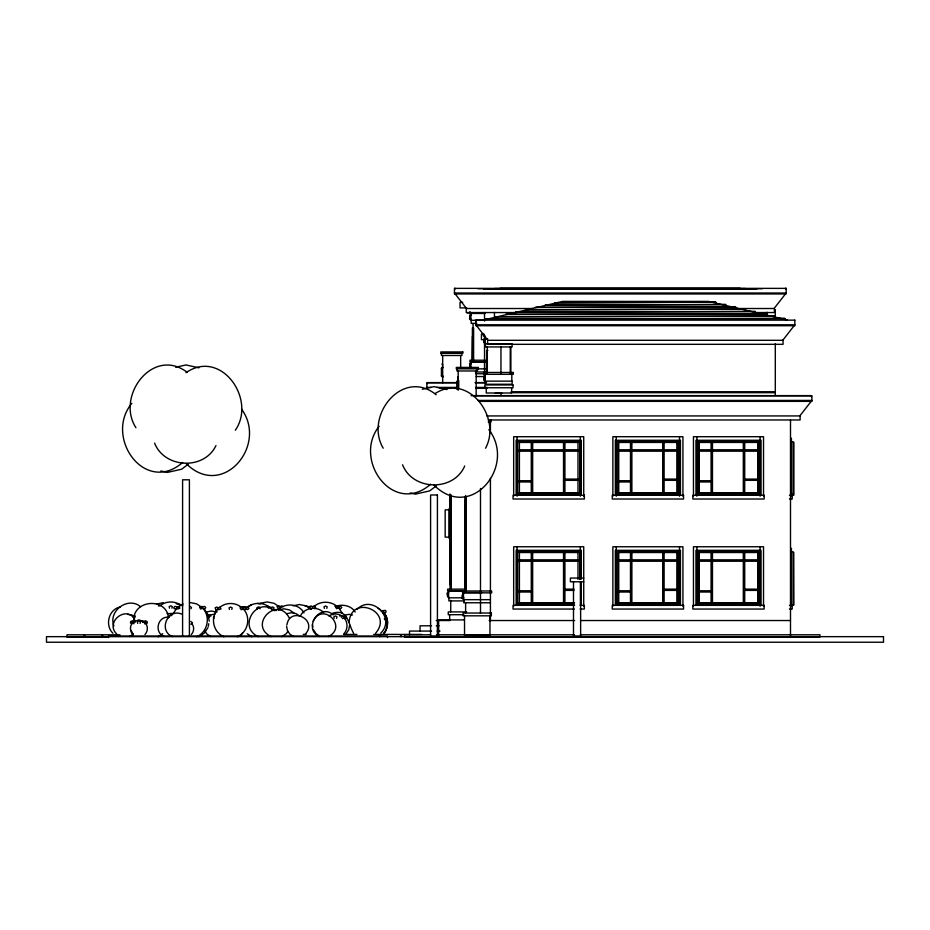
<?xml version="1.0" encoding="UTF-8"?>
<svg xmlns="http://www.w3.org/2000/svg" width="930" height="930" viewBox="0 0 930 930"><rect width="100%" height="100%" fill="white"/><g stroke="black" fill="none" stroke-linecap="round" stroke-linejoin="round"><path stroke-width="1.4" d="M133.757 620.473C132.932 599.652 166.575 597.014 168.481 617.776M208.239 626.332L208.75 623.751M286.882 624.937C289.962 605.814 318.432 619.717 305.366 634.109M349.122 622.379C351.133 593.514 394.529 611.487 375.534 633.318M349.703 624.948L348.75 629.761L346.03 633.83M386.369 628.355L387.531 622.472L386.369 616.59L383.032 611.603M142.72 622.403L143.766 621.112L145.626 621.414L145.998 622.937L144.429 623.798M260.028 608.836L259.668 607.313L258.459 606.906L256.878 607.767L257.25 609.29M268.712 607.79L268.34 606.267L266.48 605.965M271.269 608.836L270.351 607.011L268.119 607.767M341.275 617.346L342.333 616.055L344.181 616.358L344.553 617.869L342.333 618.624M131.874 403.329C103.811 436.821 144.58 495.272 182.664 462.512M215.969 445.551C204.24 470.406 164.54 468.511 154.566 443.087M235.337 430.23C256.75 399.4 221.142 348.355 186.012 372.674M379.149 426.266C352.296 459.85 393.425 516.615 430.66 484.216M464.698 466.023C453.608 491.854 412.804 490.866 402.562 464.791M485.53 448.225C502.212 417.71 468.197 372.128 435.101 393.553M132.839 622.391C129.642 625.716 129.642 631.203 132.839 634.527M144.964 634.527C148.161 631.203 148.161 625.716 144.964 622.391M173.282 613.486L177.142 607.709M191.324 634.574C194.044 631.679 194.591 626.82 191.917 623.728M218.318 608.406C209.878 616.811 212.935 632.214 223.956 636.759M207.983 627.611L204.333 633.086L198.869 636.736M241.23 634.923L242.602 632.865M287.905 631.284L286.382 633.574L281.813 636.62M300.309 616.079C304.435 607.383 317.014 605.779 323.687 612.463M313.073 621.147C322.884 601.454 348.146 626.715 328.441 636.527M343.728 633.969C348.099 629.412 348.099 621.879 343.728 617.322M380.742 633.098C396.273 618.322 371.802 593.851 357.027 609.383M383.474 633.423C389.019 627.657 389.019 618.125 383.474 612.359M383.648 633.911C387.717 629.901 388.356 622.867 384.299 618.624M774.074 308.516L786.164 293.02L454.456 293.02L466.546 308.516M782.746 340.299L794.836 324.791L475.846 324.791L487.936 340.299M799.8 415.931L811.89 400.435L477.939 400.435M134.257 621.868L135.187 621.112M140.105 623.391L140.477 621.868L138.896 621.008L137.326 621.868L137.698 623.391M144.208 621.868L145.789 621.008L146.998 621.414L147.359 622.937L145.789 623.798M171.957 608.162L172.329 606.651L170.748 605.779L169.179 606.651L169.539 608.162M190.952 608.708L191.452 607.732L190.394 606.441M216.574 609.603L216.074 610.592L217.12 611.87M231.814 609.417L232.186 607.894L230.605 607.034L229.036 607.894L229.408 609.417M242.858 607.767L244.567 607.034M245.636 607.767L247.217 606.906L248.915 608.301L247.868 609.592L245.636 608.836M270.897 607.767L272.478 606.906L274.048 607.767L273.687 609.29L271.827 609.592M280.104 606.72L281.685 605.86L283.255 606.72M326.79 608.348L327.162 606.825L325.593 605.965L324.012 606.825L324.384 608.348M338.508 606.825L340.078 605.965L341.787 607.36L340.74 608.65L338.88 608.348M336.614 618.322L336.974 616.811L335.404 615.951L333.824 616.811L334.196 618.322M188.186 464.279L181.606 469.232L167.365 472.417L160.902 470.964M436.182 485.983L429.602 490.924L415.373 494.121L410.188 492.958M133.757 621.775L138.896 619.88L144.034 621.775M160.262 605.581C166.086 600.792 175.41 600.792 181.234 605.581M129.572 636.527L133.397 633.958M178.304 606.93L182.931 603.837M158.135 636.759L162.715 633.702M219.445 607.65C225.595 602.117 235.627 602.117 241.777 607.65M207.809 616.811L210.657 614.916L215.132 614.021M196.567 636.771C207.867 632.121 211.005 616.323 202.345 607.709M246.508 607.802C252.914 602.245 263.26 601.687 269.665 607.523M247.241 607.523L251.774 604.488M237.266 636.759C248.275 632.214 251.344 616.811 242.904 608.406M278.303 609.65C285.487 602.477 299.1 603.686 303.936 612.882M313.991 606.558C320.373 600.803 330.801 600.803 337.183 606.558M328.988 616.055C332.94 612.986 339.043 613.428 342.775 616.683M133.176 617.067L135.129 615.823M202.845 606.744L204.705 606.441L205.763 607.732L204.705 609.011L203.403 609.011M217.864 609.417L216.004 609.72L215.074 607.894L216.655 607.034L218.225 607.894M214.47 616.172L213.423 617.462L213.923 618.45M314.619 608.65L315.665 607.36L313.968 605.965L312.387 606.825L312.759 608.348M380.858 610.638L383.265 610.638L383.765 611.626L382.718 612.917M383.3 610.638L385.16 610.336L386.078 611.091L385.706 612.614L383.858 612.917M483.6 319.99L562.592 301.39L708.416 301.39L787.396 319.99M175.642 367.269L186 364.944L198.939 367.838M422.348 389.252L433.996 386.648L446.946 389.542M120.493 606.988C108.81 608.929 104.509 625.181 112.949 633.26M156.484 604.047L163.262 602.698M167.133 613.649L172.992 613.416M167.853 617.171C157.344 616.857 154.194 632.714 164.017 636.446M206.181 612.033L211.261 611.022L216.353 612.033M260.202 603.303L267.131 601.931L274.071 603.303L278.768 606.453M293.02 605.802L299.425 604.535L305.831 605.802L311.259 609.429M278.349 609.917L283.882 608.813L289.416 609.917L294.113 613.056M286.696 613.695L291.427 612.765L296.159 613.695L300.169 616.381M335.881 606.302C342.647 603.837 351.319 605.663 355.248 612.01M332.336 613.347C348.087 608.092 348.111 624.251 353.656 633.318M344.437 615.207L349.064 614.335L352.528 614.986M158.402 605.895L159.704 605.895M176.084 609.011L174.236 608.708L173.736 607.732L174.782 606.441L176.642 606.744M134.025 623.693L131.804 622.937L132.165 621.414L134.025 621.112L135.083 622.403M243.788 607.011L245.218 607.139M210.296 616.172L210.947 616.067M190.801 624.228L192.498 622.833L190.801 621.438M344.205 616.055L346.053 616.358L346.553 617.346L344.856 618.741M498.526 288.765L501.386 288.637M477.997 288.695L762.321 288.695M462.722 302.32L460.036 302.32L460.036 307.9L466.755 307.9M533.274 308.516L466.244 308.516L466.244 312.55L516.871 312.55M736.351 308.516L774.376 308.516L774.376 312.55L754.125 312.55M467.174 312.852L469.964 312.852M484.925 313.154L470.894 313.154L470.894 320.28L485.228 320.28M485.228 313.457L469.964 313.457L469.964 311.608M470.894 314.863L470.208 314.863L470.208 319.513L470.894 319.513M470.208 315.421L470.894 315.421M470.208 318.955L470.894 318.955M476.811 323.384L471.196 323.384L471.196 320.28M484.112 334.091L481.426 334.091L481.426 339.671L485.46 339.671M472.44 336.288L472.068 360.887M485.146 338.427L484.472 338.427L484.472 343.077L485.146 343.077M487.634 338.741L484.844 338.741L484.844 335.649M484.472 342.519L485.146 342.519M487.878 350.447L486.634 350.447L486.704 373.314M486.704 356.864L486.332 373.314M485.228 360.212L469.964 360.212L469.964 362.072L485.228 362.072M484.925 361.758L470.894 361.758L470.894 368.117M470.894 363.467L470.208 363.467L470.208 368.117M470.208 364.025L470.894 364.025M443.238 367.571L441.994 367.571L441.994 376.871L443.238 376.871M470.208 367.559L470.894 367.559M442.064 368.303L441.436 368.303L441.436 376.139L443.238 376.197M441.436 368.699L442.064 368.699M485.228 368.885L456.316 368.815L456.316 367.42L478.334 367.42L478.334 368.815M475.404 371.988L485.228 371.988M475.928 373.755L484.681 373.755M441.436 375.743L442.064 375.743M485.146 375.732L484.472 375.732L484.472 380.382L485.146 380.382M484.472 376.29L485.146 376.29M476.207 376.545L484.681 376.545M484.472 379.824L485.146 379.824M457.56 381.323L456.944 381.323L456.944 389.159L457.56 389.159L457.502 380.591L458.734 380.591L458.734 388.566M456.944 381.719L457.56 381.719M457.653 382.602L427.335 382.602L427.335 383.695M474.974 382.602L486.518 382.602M457.025 382.765L426.87 382.765L426.87 388.345M475.695 382.765L485.751 382.765M426.87 387.415L431.183 387.415M436.926 387.415L457.025 387.415M475.695 387.415L487.18 387.415M439.797 388.345L451.283 388.345M454.154 388.345L457.025 388.345M475.695 388.345L487.18 388.345M456.944 388.763L457.56 388.763M511.116 391.751L775.306 391.751M511.116 392.681L775.306 392.681M495.225 393.309L502.049 393.309M471.08 395.622L811.425 395.622L811.425 396.715M473.579 395.785L811.89 395.785L811.89 401.365L479.392 401.365M486.785 415.931L800.114 415.931L800.114 419.965L488.238 419.965M488.25 421.825L491.04 421.825L491.04 419.756M516.929 441.041L580.471 441.041M616.125 441.041L679.679 441.041M696.721 441.041L760.275 441.041M790.814 441.82L793.139 441.82L793.139 495.144L789.477 495.295M519.254 442.285L578.146 442.285M519.405 442.436L577.995 442.436M618.601 442.436L677.191 442.436M699.209 442.436L757.799 442.436M517.696 449.783L579.704 449.783M616.904 449.783L678.9 449.783M697.5 449.783L759.496 449.783M517.696 451.178L579.704 451.178M616.904 451.178L678.9 451.178M697.5 451.178L759.496 451.178M579.704 479.09L564.196 479.09L564.196 480.333L579.704 480.333M678.9 479.09L663.404 479.09L663.404 480.333L678.9 480.333M759.496 479.09L744 479.09L744 480.333L759.496 480.333M517.696 480.729L531.96 480.729L531.96 481.961L517.696 481.961M616.904 480.729L631.156 480.729L631.156 481.961L616.904 481.961M697.5 480.729L711.764 480.729L711.764 481.961L697.5 481.961M517.08 492.819L580.32 492.819M616.276 492.819L679.516 492.819M696.884 492.819L760.124 492.819M519.405 493.284L577.995 493.284M618.601 493.284L677.191 493.284M699.209 493.284L757.799 493.284M516.929 494.365L580.471 494.365M616.125 494.365L679.679 494.365M696.721 494.365L760.275 494.365M790.814 494.365L793.139 494.365M790.651 494.981L793.906 494.981L793.906 442.285M789.477 499.015L792.209 499.015L792.209 495.295M465 500.491L465 587.539M450.945 508.931L448.876 508.931L448.876 538.075L450.945 538.075M450.12 509.861L445.156 509.861L445.156 537.145L450.12 537.145M790.814 551.874L793.139 551.874L793.139 605.186L789.477 605.349M519.254 552.327L578.146 552.327M519.405 552.49L577.995 552.49M618.601 552.49L677.191 552.49M699.209 552.49L757.799 552.49M517.696 559.837L579.704 559.837M616.904 559.837L678.9 559.837M697.5 559.837L759.496 559.837M517.696 561.232L579.704 561.232M616.904 561.232L678.9 561.232M697.5 561.232L759.496 561.232M583.726 578.065L570.404 578.065L570.404 581.785L583.726 581.785M450.12 584.807L449.748 494.237M465.674 589.132L447.644 589.132L447.644 590.992L491.656 590.992L491.656 592.852L462.524 592.852L462.524 590.992M574.066 589.143L564.196 589.143L564.196 590.387L574.066 590.387M678.9 589.143L663.404 589.143L663.404 590.387L678.9 590.387M759.496 589.143L744 589.143L744 590.387L759.496 590.387M462.605 590.678L448.574 590.678L448.574 597.816L464 597.816M517.696 590.771L531.96 590.771L531.96 592.015L517.696 592.015M616.904 590.771L631.156 590.771L631.156 592.015L616.904 592.015M697.5 590.771L711.764 590.771L711.764 592.015L697.5 592.015M448.574 592.387L447.888 592.387L447.888 597.037L448.574 597.037M481.694 592.538L463.454 592.538L463.454 599.676L490.424 599.676M447.888 592.945L448.574 592.945M447.33 593.131L447.609 596.444L447.33 592.945M463.454 594.247L462.768 594.247L462.768 598.897L463.454 598.897M462.768 594.805L463.454 594.805M447.888 596.479L448.574 596.479M462.768 598.339L463.454 598.339M464.314 600.908L448.876 600.908L448.876 597.816M490.424 602.768L463.756 602.768L463.756 599.676M517.08 602.861L574.566 602.861M616.276 602.861L679.516 602.861M696.884 602.861L760.124 602.861M519.405 603.326L573.705 603.326M618.601 603.326L677.191 603.326M699.209 603.326L757.799 603.326M573.705 605.035L517.696 605.035L517.696 550.781L579.704 550.781L579.704 579.332M791.221 605.035L793.906 605.035L793.755 552.327M574.694 605.186L513.046 605.349L513.046 609.057L574.368 609.057M580.076 605.349L584.354 605.349L584.354 609.057L580.076 609.057M789.477 609.057L792.209 609.057L792.209 605.349M466.593 611.917L448.26 611.917L448.26 614.707L463.779 614.707M464.128 619.915L438.646 619.915L438.646 636.027M436.24 620.531L450.364 620.531M489.192 620.531L574.659 620.531M580.448 620.531L790.5 620.531M431.555 625.809L420.046 625.809L420.046 631.075M436.24 625.809L439.065 625.809M431.555 631.075L409.514 631.075L409.514 634.795M437.123 631.075L440.029 631.075M303.25 634.423L306.121 634.423M343.972 634.423L356.922 634.423M373.686 634.423L379.44 634.423L379.44 636.597M421.604 634.423L401.446 634.423L401.446 636.597M119.97 634.795L102.916 634.795L102.916 637.12L108.601 637.12M430.695 634.795L404.55 634.795L404.55 636.969L819.946 636.969L819.946 634.795L580.297 634.795M436.507 634.795L574.484 634.795M738.932 288.637L741.78 288.765M311.097 608.755L309.516 607.894L309.888 606.372L311.097 605.965L312.666 606.825M339.613 615.951L340.264 616.055M207.599 616.067L209.308 617.462M141.965 621.008L143.546 621.868M132.014 623.798L130.433 622.937L130.805 621.414L132.014 621.008L133.583 621.868M206.995 614.556L210.471 615.207M127.724 614.335L132.351 615.207L135.292 617.067M334.753 606.209L338.45 606.941M305.028 605.883L309.934 606.86M257.622 603.477L260.261 604.012M273.618 610.01L276.315 610.557M240.382 606.767L245.136 607.709M189.743 602.489L196.567 603.837L201.194 606.93M176.281 603.779L182.838 605.093M181.745 614.125C167.574 607.836 157.995 630.959 172.457 636.538M245.09 607.011L245.776 607.441M243.358 609.417L245.776 609.417L245.648 607.313M171.852 615.567L169.992 615.265L169.074 617.09M378.045 608.278L380.045 609.603M333.312 614.893C319.467 602.442 302.494 629.203 319.443 636.527M316.165 633.783L318.246 635.178M274.315 610.766C256.575 595.677 237.104 627.39 258.459 636.678M293.392 636.492L289.823 634.109L287.44 630.54L286.603 626.332M271.06 636.62C247.531 624.902 277.71 594.723 289.428 618.252M247.241 633.725L251.774 636.759M210.657 636.515L206.855 633.981L204.96 631.133M140.5 606.662C128.177 596.118 107.892 610.917 113.925 625.937M436.182 394.762C402.725 367.478 364.037 415.78 383.195 448.202M434.043 485.158C471.138 522.102 516.813 465.872 488.855 429.672M187.093 372.233C152.834 346.332 115.564 396.168 135.931 427.73M186.047 463.454C222.34 499.945 268.177 445.528 241.591 409.212M338.357 607.337L342.263 613.196M313.375 629.61L315.468 632.737M204.333 609.255L207.983 614.718L209.262 621.17M134.687 619.171C126.131 604.919 104.602 622.461 116.692 633.958M133.176 634.702L131.142 630.296M312.399 624.681L312.887 627.146M791.43 438.251L791.43 496.225M791.43 548.305L791.43 606.267M790.5 420.29L790.5 636.027M785.699 288.207L785.699 289.3M775.306 309.609L775.306 317.979M775.306 343.786L775.306 395.238M767.25 312.399L767.25 315.189M766.634 312.399L766.634 315.189M763.53 496.225L763.53 436.705L693.466 436.705L693.466 496.225M763.53 606.267L763.53 546.759L693.466 546.759L693.466 606.267M761.054 495.144L761.054 440.274L695.954 440.274L695.954 495.144M761.054 605.186L761.054 550.316L695.954 550.316L695.954 605.186M760.275 440.274L760.275 495.144M760.275 550.316L760.275 605.186M760.124 436.705L760.124 496.225M760.124 546.759L760.124 606.267M757.95 493.435L757.95 442.285L699.046 442.285L699.046 493.435M757.95 603.477L757.95 552.327L699.046 552.327L699.046 603.477M757.799 440.727L757.799 494.981M757.799 550.781L757.799 605.035M756.788 289.021L483.519 289.021M745.744 288.556L494.562 288.556M744.709 440.727L744.709 494.981M744.709 550.781L744.709 605.035M743.314 440.727L743.314 494.981M743.314 550.781L743.314 605.035M740.222 288.323L500.096 288.323M712.473 440.727L712.473 494.981M712.473 550.781L712.473 605.035M711.078 440.727L711.078 494.981M711.078 550.781L711.078 605.035M699.209 440.727L699.209 494.981M699.209 550.781L699.209 605.035M696.884 436.705L696.884 496.225M696.884 546.759L696.884 605.139M696.721 440.274L696.721 495.144M696.721 550.316L696.721 605.186M682.934 496.225L682.934 436.705L612.87 436.705L612.87 496.225M682.934 606.267L682.934 546.759L612.87 546.759L612.87 606.267M680.446 495.144L680.446 440.274L615.346 440.274L615.346 495.144M680.446 605.186L680.446 550.316L615.346 550.316L615.346 605.186M679.679 440.274L679.679 495.144M679.679 550.316L679.679 605.186M679.516 436.705L679.516 496.225M679.516 546.759L679.516 605.139M677.354 493.435L677.354 442.285L618.45 442.285L618.45 493.435M677.354 603.477L677.354 552.327L618.45 552.327L618.45 603.477M677.191 440.727L677.191 494.981M677.191 550.781L677.191 605.035M664.113 440.727L664.113 494.981M664.113 550.781L664.113 605.035M662.718 440.727L662.718 494.981M662.718 550.781L662.718 605.035M631.877 440.727L631.877 494.981M631.877 550.781L631.877 605.035M630.482 440.727L630.482 494.981M630.482 550.781L630.482 605.035M618.601 440.727L618.601 494.981M618.601 550.781L618.601 605.035M616.276 436.705L616.276 496.225M616.276 546.759L616.276 605.139M616.125 440.274L616.125 495.144M616.125 550.316L616.125 605.186M583.726 496.225L583.726 436.705L513.674 436.705L513.674 496.225M583.726 606.267L583.726 546.759L513.674 546.759L513.674 606.267M581.25 495.144L581.25 440.274L516.15 440.274L516.15 495.144M581.25 579.192L581.25 550.316L516.15 550.316L516.15 605.186M581.25 582.087L581.25 605.186M580.634 581.785L580.634 636.027L573.496 636.027L573.496 581.785M580.471 440.274L580.471 495.144M580.471 550.316L580.471 579.192M580.471 582.087L580.471 605.186M580.32 436.705L580.32 496.225M580.32 546.759L580.32 578.693M577.995 440.727L577.995 494.981M577.995 550.781L577.995 579.332M564.917 440.727L564.917 494.981M564.917 550.781L564.917 605.035M563.522 440.727L563.522 494.981M563.522 550.781L563.522 605.035M532.669 440.727L532.669 494.981M532.669 550.781L532.669 605.035M531.274 440.727L531.274 494.981M531.274 550.781L531.274 605.035M519.405 440.727L519.405 494.981M519.405 550.781L519.405 605.035M517.08 436.705L517.08 496.225M517.08 546.759L517.08 605.139M516.929 440.274L516.929 495.144M516.929 550.316L516.929 605.186M511.814 374.023L511.814 381.149M511.651 387.752L511.651 392.995L486.239 392.995L486.239 387.752M510.884 346.669L510.884 373.988M510.256 346.971L510.256 373.709M500.956 346.669L500.956 373.988M500.956 392.913L500.956 395.238M494.446 312.399L494.446 318.2M490.424 420.29L490.424 433.345M490.424 478.334L490.424 620.531M489.959 615.823L489.959 635.411L464.535 635.411L464.535 615.823M487.32 346.971L487.32 373.709M485.46 343.856L485.46 346.948L512.116 346.948L512.116 343.856L485.146 343.856L485.146 338.148M485.46 381.149L485.46 384.253L512.116 384.253L512.116 381.149L485.146 381.149L485.146 374.023M484.53 312.468L484.53 321.059M484.53 341.112L484.53 382.66M484.216 335.172L484.216 337.032M483.286 333.475L483.286 335.8M480.496 488.483L480.496 613.277M477.404 368.815L477.404 370.977L456.944 370.977L456.944 368.815M476.311 319.99L476.311 321.071M476.16 370.977L476.16 395.785M473.614 360.549L473.614 327.941L472.382 327.941L472.44 360.887M473.056 323.466L473.056 360.828M470.731 313.968L470.731 314.863M466.174 496.864L466.174 591.166M465.616 495.527L465.616 591.271M465.616 602.884L465.616 613.033M464.942 496.864L464.942 591.166M461.896 353.307L461.896 355.481L441.436 355.481L441.436 353.307M460.664 355.481L460.664 368.408M458.176 370.977L458.176 390.275M458.025 377.65L458.025 379.975M457.711 376.871L457.711 377.65M454.921 288.207L454.921 289.3M451.294 494.993L451.294 589.074M450.736 495.876L450.736 588.713M450.736 600.315L450.736 611.917M450.12 494.237L450.062 589.074M449.655 614.707L449.655 620.229M442.68 355.481L442.68 382.765M442.529 364.316L442.529 366.641M442.215 363.549L442.215 364.316M400.516 636.597L400.516 634.423L380.37 634.423L380.37 636.597M387.496 637.585L387.496 636.027L108.496 636.027L108.496 637.585M189.406 636.027L189.406 479.799L182.594 479.799L182.594 636.027M176.7 607.197L177.618 609.011L179.85 608.255L178.92 606.441L176.7 607.197M199.648 607.197L200.566 609.011L202.798 608.255L201.868 606.441L199.648 607.197M217.841 607.894L218.771 609.72L220.991 608.964L220.073 607.139L217.841 607.894M240.231 607.894L241.149 609.72L243.381 608.964L242.451 607.139L240.231 607.894M277.221 606.72L278.151 608.546L280.372 607.79L279.453 605.965L277.221 606.72M335.637 606.825L336.555 608.65L338.787 607.894L337.869 606.069L335.637 606.825M786.164 288.37L454.456 288.37L454.456 293.95L786.164 293.95L786.164 288.37M715.821 302.204L555.187 302.762L715.821 302.204M725.691 304.529L545.306 305.087L725.691 304.529M735.56 306.853L535.436 307.412L735.56 306.853M745.442 309.178L525.566 309.737L745.442 309.178M755.311 311.503L515.685 312.062L755.311 311.503M765.181 313.829L505.815 314.387L765.181 313.829M469.929 315.421L469.65 318.92L469.929 315.421M775.062 316.154L495.946 316.712L775.062 316.154M784.932 318.478L486.065 319.037L784.932 318.478M794.836 320.141L475.846 320.141L475.846 325.721L794.836 325.721L794.836 320.141M484.193 338.985L483.914 342.484L484.193 338.985M783.06 340.299L487.634 340.299L487.634 344.321L783.06 344.321L783.06 340.299M462.826 351.924L440.82 351.924L440.82 353.307L462.826 353.307L462.826 351.924M469.929 364.025L469.65 367.524L469.929 364.025M513.36 372.477L484.216 372.477L484.216 374.325L513.36 374.325L513.36 372.477M484.193 376.29L483.914 379.789L484.193 376.29M513.046 384.962L484.844 384.962L484.844 387.752L513.046 387.752L513.046 384.962M579.704 440.727L517.696 440.727L517.696 494.981L579.704 494.981L579.704 440.727M678.9 440.727L616.904 440.727L616.904 494.981L678.9 494.981L678.9 440.727M759.496 440.727L697.5 440.727L697.5 494.981L759.496 494.981L759.496 440.727M437.414 494.981L430.59 494.981L430.59 636.027L437.414 636.027L437.414 494.981M584.354 495.295L513.046 495.295L513.046 499.015L584.354 499.015L584.354 495.295M683.55 495.295L612.254 495.295L612.254 499.015L683.55 499.015L683.55 495.295M764.146 495.295L692.85 495.295L692.85 499.015L764.146 499.015L764.146 495.295M678.9 550.781L616.904 550.781L616.904 605.035L678.9 605.035L678.9 550.781M759.496 550.781L697.5 550.781L697.5 605.035L759.496 605.035L759.496 550.781M462.489 594.805L462.21 598.304L462.489 594.805M683.55 605.349L612.254 605.349L612.254 609.057L683.55 609.057L683.55 605.349M764.146 605.349L692.85 605.349L692.85 609.057L764.146 609.057L764.146 605.349M491.354 613.033L463.14 613.033L463.14 615.823L491.354 615.823L491.354 613.033M84.014 634.795L66.96 634.795L66.96 637.12L84.014 637.12L84.014 634.795M101.986 634.795L84.944 634.795L84.944 637.12L101.986 637.12L101.986 634.795M883.5 636.655L46.5 636.655L46.5 642.235L883.5 642.235L883.5 636.655"/></g></svg>
